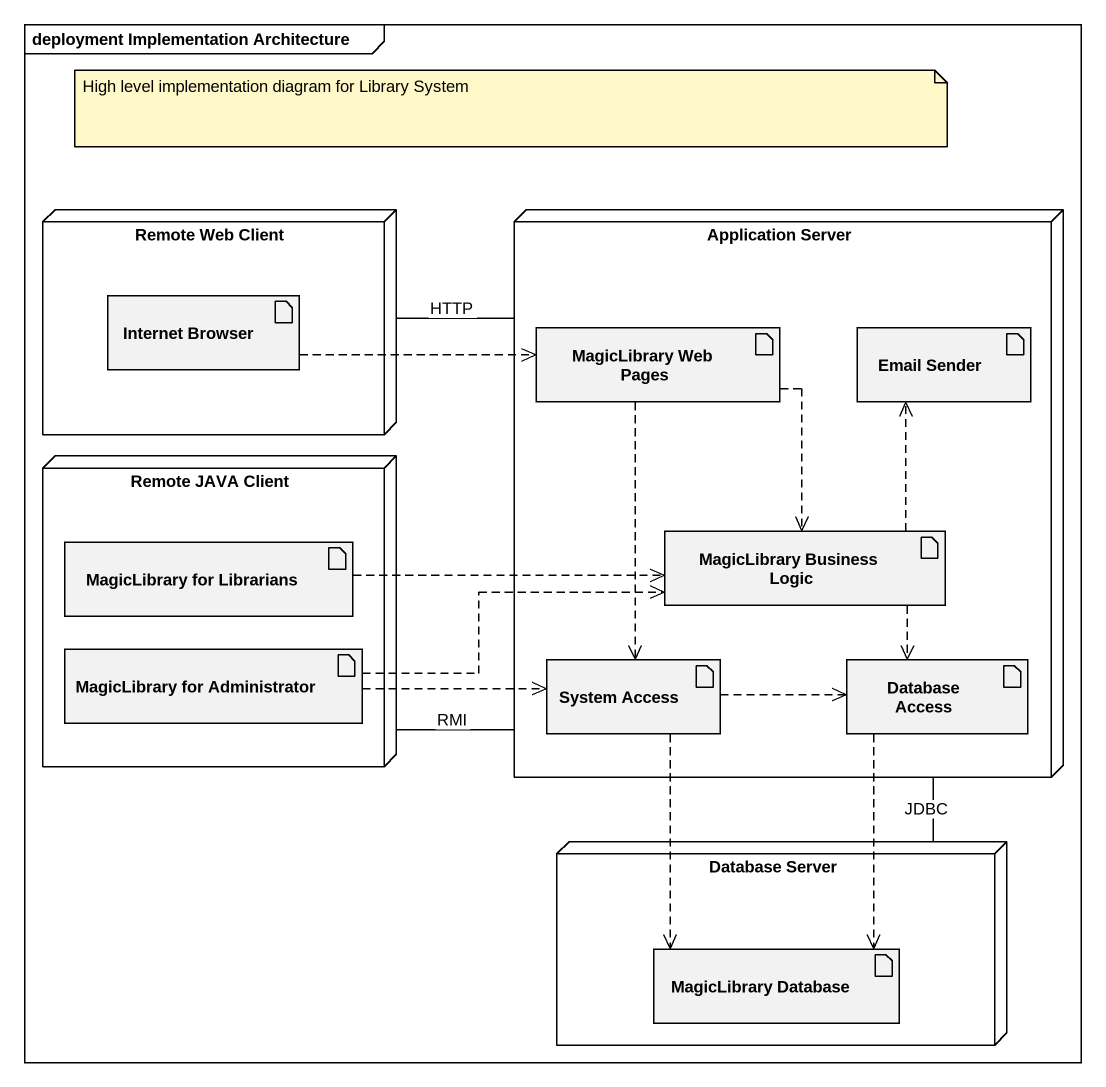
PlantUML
@startuml
mainframe deployment Implementation Architecture
node "Remote Web Client" as Remote_Web_Client {
  artifact "Internet Browser" as Internet_Browser
}
node "Application Server" as Application_Server {
  artifact "MagicLibrary Web Pages" as MagicLibrary_Web_Pages
  artifact "Email Sender" as Email_Sender
  artifact "MagicLibrary Business Logic" as MagicLibrary_Business_Logic
  artifact "System Access" as System_Access
  artifact "Database Access" as Database_Access
}
node "Remote JAVA Client" as Remote_JAVA_Client {
  artifact "MagicLibrary for Librarians" as MagicLibrary_for_Librarians
  artifact "MagicLibrary for Administrator" as MagicLibrary_for
}
node "Database Server" as Database_Server {
  artifact "MagicLibrary Database" as MagicLibrary_Database
}
Remote_Web_Client -right- Application_Server : HTTP
Application_Server -- Database_Server : JDBC
Internet_Browser .right.> MagicLibrary_Web_Pages
MagicLibrary_Web_Pages ..> MagicLibrary_Business_Logic
MagicLibrary_Web_Pages ..> System_Access
Remote_JAVA_Client -right- Application_Server : RMI
MagicLibrary_Business_Logic .up.> Email_Sender
MagicLibrary_Business_Logic ..> Database_Access
MagicLibrary_for_Librarians .right.> MagicLibrary_Business_Logic
MagicLibrary_for .right.> MagicLibrary_Business_Logic
MagicLibrary_for .right.> System_Access
System_Access .right.> Database_Access
System_Access ..> MagicLibrary_Database
Database_Access ..> MagicLibrary_Database
note as N1
  High level implementation diagram for Library System
end note
@enduml
